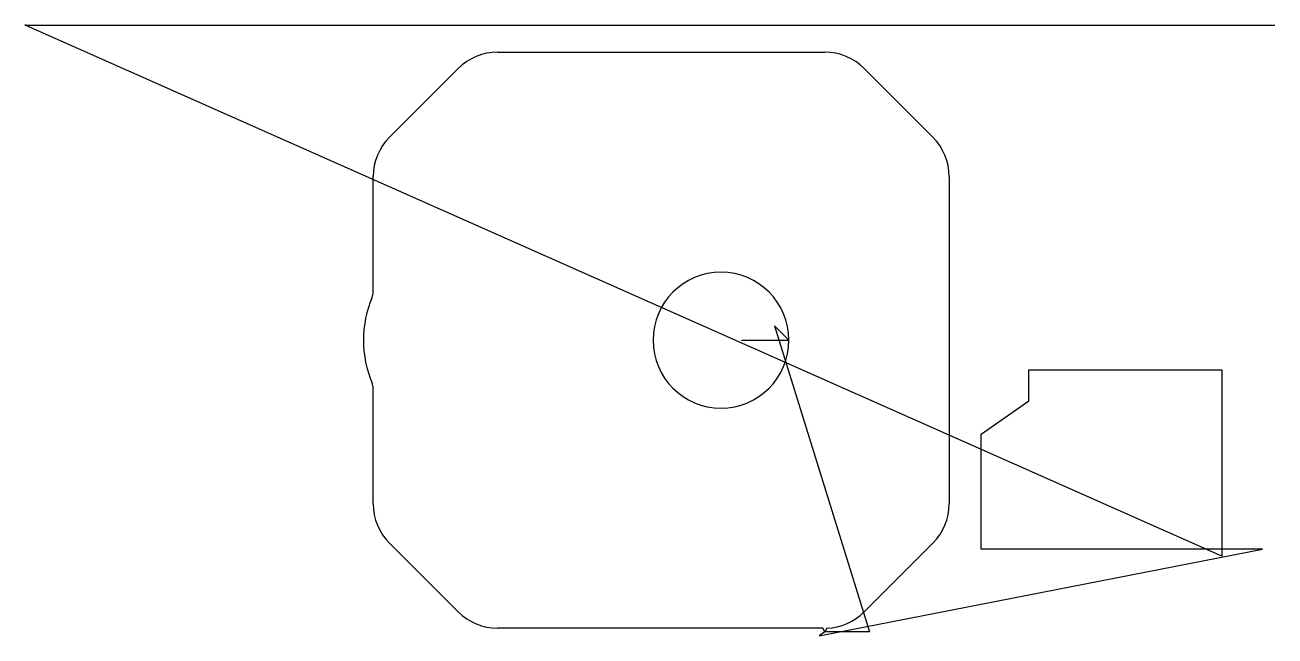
# Model space of a CAD drawing. Header units: metres. Extents: x 0 to 920, y 14 to 463.
import ezdxf

# ---------------------------------------------------------------- set-up
doc = ezdxf.new("R2010")
doc.units = ezdxf.units.M

msp = doc.modelspace()

# ---------------------------------------------------------------- linework, layer by layer
at = {"layer": 'TOOL_0'}
for p, q in [((880.976, 72.195), (0, 463.214)), ((0, 463.214), (1, 463.214)), ((1, 463.214), (0, 463.214)), ((0, 463.214), (1, 463.214)), ((1, 463.214), (919.154, 463.214)), ((919.154, 463.214), (920.154, 463.214)), ((347.896, 443.232), (588.759, 443.232)), ((268.336, 380.654), (318.905, 431.223)), ((617.75, 431.223), (668.319, 380.654)), ((256.327, 266.504), (256.327, 351.663)), ((680.328, 351.663), (680.328, 110.8)), ((562.328, 231.232), (551.721, 241.839)), ((551.721, 241.839), (621.772, 16.646)), ((527.328, 231.232), (562.328, 231.232)), ((738.976, 186.513), (738.976, 209.39)), ((738.976, 209.39), (880.976, 209.39)), ((880.976, 209.39), (880.976, 77.39)), ((256.327, 110.801), (256.327, 195.959)), ((703.976, 162.006), (738.976, 186.513)), ((703.976, 77.39), (703.976, 162.006)), ((318.904, 31.241), (268.336, 81.809)), ((584.683, 13.515), (910.985, 77.39)), ((668.319, 81.809), (617.75, 31.24)), ((880.976, 77.39), (703.976, 77.39)), ((910.985, 77.39), (880.976, 77.39)), ((880.976, 77.39), (880.976, 72.195)), ((587.258, 19.232), (347.896, 19.232)), ((588.782, 16.646), (587.258, 19.232)), ((590.258, 19.259), (588.782, 16.645)), ((588.782, 16.645), (584.683, 13.515)), ((621.772, 16.646), (588.782, 16.646))]:
    msp.add_line(p, q, dxfattribs=at)
for centre, radius, start, end in [((347.896, 402.232), 40.999, 90, 135), ((588.759, 402.232), 41, 45, 90), ((297.327, 351.663), 41, 135, 180), ((639.328, 351.663), 40.999, 0, 45), ((512.328, 231.232), 50, 0, 180), ((330.247, 231.231), 81.11, 156.958255, 203.040445), ((247.327, 266.504), 9, 336.933493, 0), ((512.328, 231.232), 50, 180, 0), ((247.327, 195.959), 9, 0, 23.072365), ((297.327, 110.8), 40.999, 179.998603, 225), ((639.328, 110.8), 41, 315, 0), ((347.896, 60.232), 41, 224.999012, 270), ((588.759, 60.231), 40.999, 272.095287, 315)]:
    msp.add_arc(centre, radius, start, end, dxfattribs=at)

doc.saveas('drawing.dxf')
